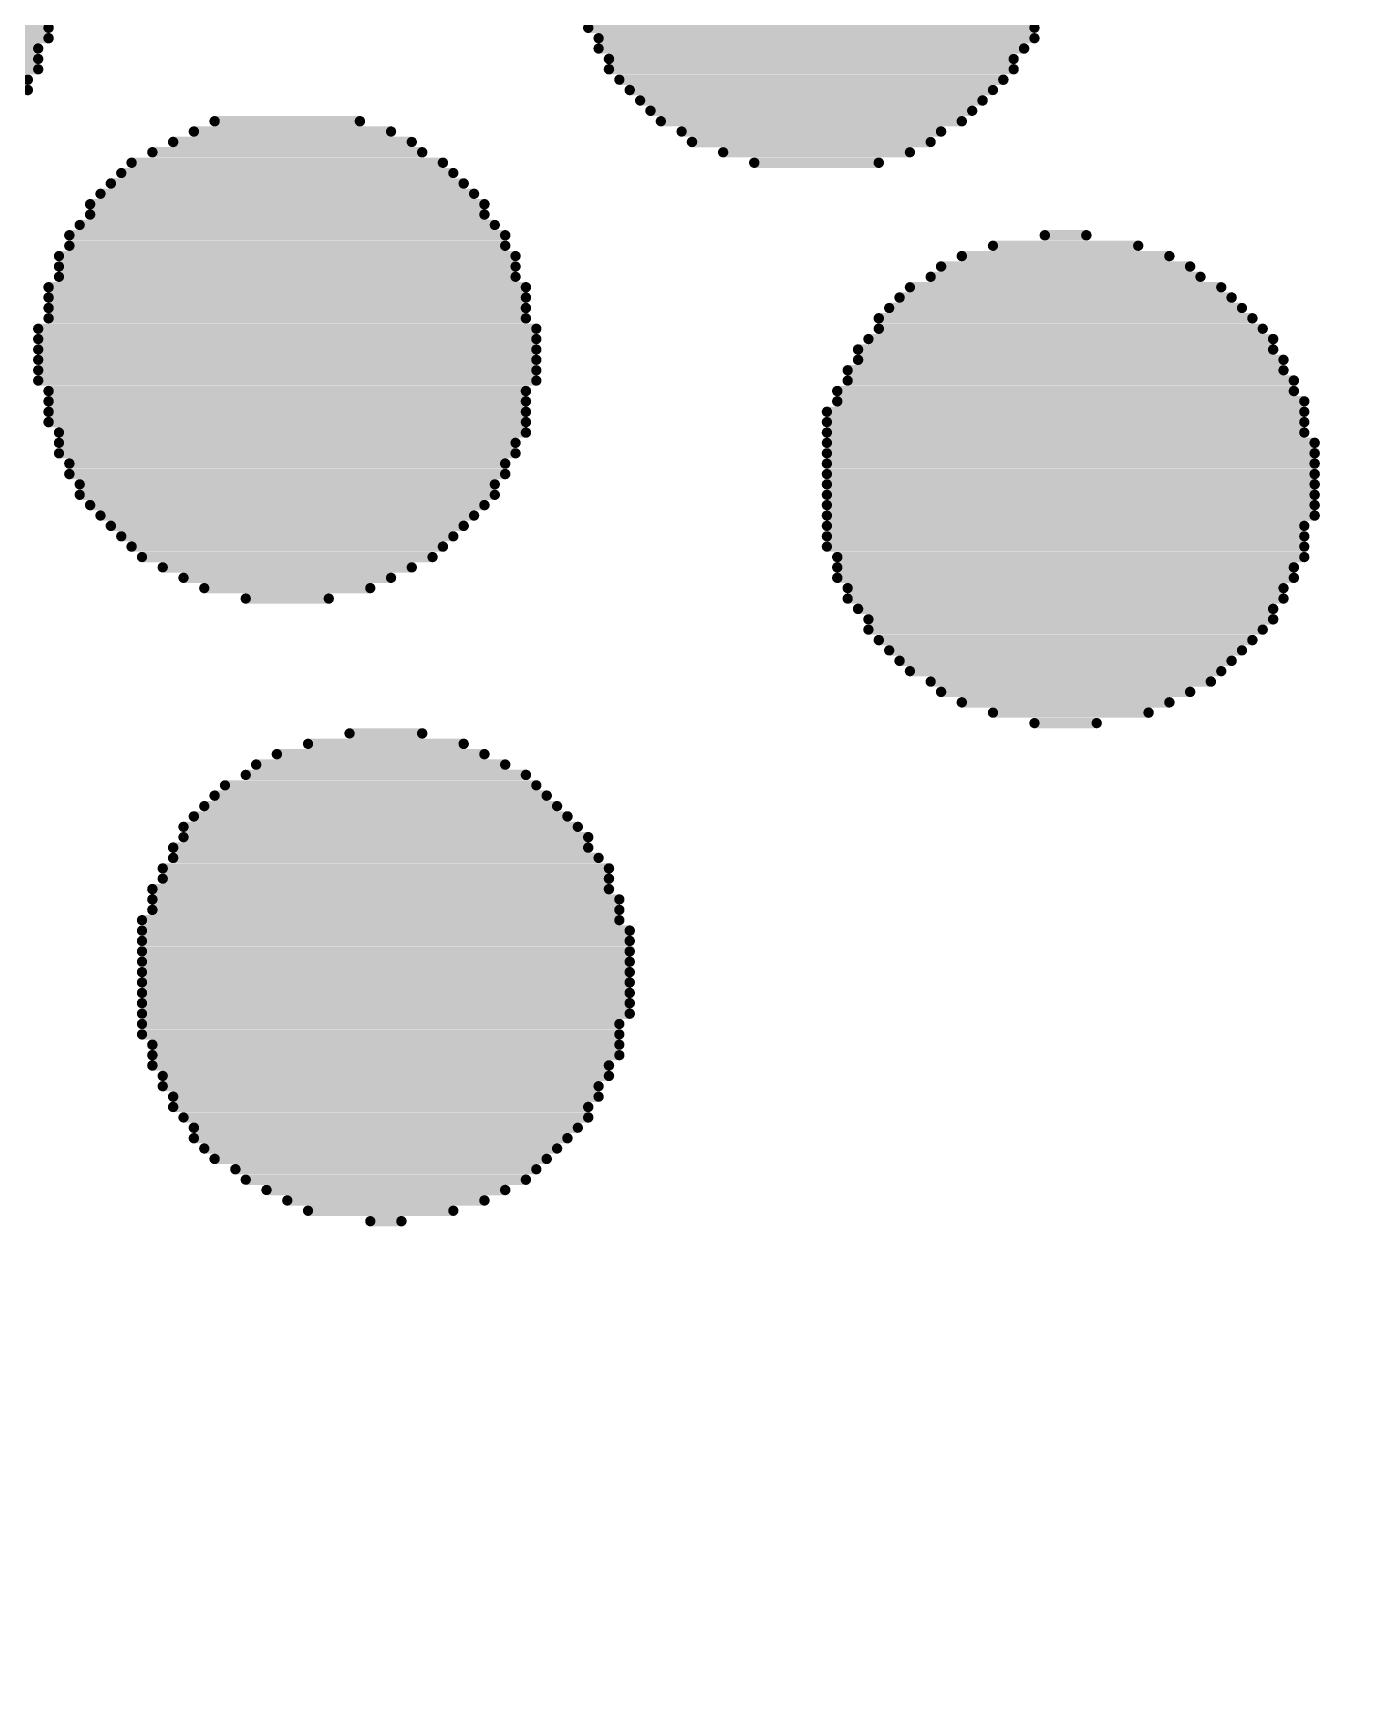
# Model space of a CAD drawing. Header units: inches. Extents: x 0 to 5455, y -5 to 5444.
# Drawn here: x 19.515 to 20.322, y 29.426 to 30.436 of the extents above; entities that cross this region are included whole.
import ezdxf

# ---------------------------------------------------------------- set-up
doc = ezdxf.new("R2010")
doc.units = ezdxf.units.IN
doc.layers.add('Bottom Overlay', color=54, linetype='Continuous')
doc.layers.add('PCBD Notes', color=76, linetype='Continuous')

# ---------------------------------------------------------------- blocks, each defined once
blk = doc.blocks.new('FIDUCIAL_IPC_7351A_31')
at = {"layer": 'PCBD Notes'}
blk.add_lwpolyline([(5, 0, 0.254, 0.254, 1), (-5, 0, 0.254, 0.254, 1)], format="xyseb", close=True, dxfattribs=at)
blk = doc.blocks.new('5394DE47_A0E8_4329_8464_7791B7C19310_33')
at = {"layer": 'Bottom Overlay'}
for points in [[(2.1605, -0.7591, 0.00635, 0.00635, 0), (2.0716, -0.7591, 0.00635, 0.00635, 0)], [(2.1224, -0.7527, 0.00635, 0.00635, 0), (2.1034, -0.7527, 0.00635, 0.00635, 0)], [(2.1732, -0.7654, 0.00635, 0.00635, 0), (2.0526, -0.7654, 0.00635, 0.00635, 0)], [(2.1986, -0.7781, 0.00635, 0.00635, 0), (2.0272, -0.7781, 0.00635, 0.00635, 0)], [(2.1859, -0.7718, 0.00635, 0.00635, 0), (2.0399, -0.7718, 0.00635, 0.00635, 0)], [(2.2177, -0.7908, 0.00635, 0.00635, 0), (2.0145, -0.7908, 0.00635, 0.00635, 0)], [(2.205, -0.7845, 0.00635, 0.00635, 0), (2.0208, -0.7845, 0.00635, 0.00635, 0)], [(2.224, -0.7972, 0.00635, 0.00635, 0), (2.0081, -0.7972, 0.00635, 0.00635, 0)], [(2.2304, -0.8099, 0.00635, 0.00635, 0), (1.9954, -0.8099, 0.00635, 0.00635, 0)], [(2.2304, -0.8035, 0.00635, 0.00635, 0), (2.0018, -0.8035, 0.00635, 0.00635, 0)], [(2.2367, -0.8162, 0.00635, 0.00635, 0), (1.9891, -0.8162, 0.00635, 0.00635, 0)], [(2.2431, -0.8289, 0.00635, 0.00635, 0), (1.9827, -0.8289, 0.00635, 0.00635, 0)], [(2.2431, -0.8226, 0.00635, 0.00635, 0), (1.9891, -0.8226, 0.00635, 0.00635, 0)], [(2.2494, -0.8416, 0.00635, 0.00635, 0), (1.9764, -0.8416, 0.00635, 0.00635, 0)], [(2.2494, -0.8353, 0.00635, 0.00635, 0), (1.9827, -0.8353, 0.00635, 0.00635, 0)], [(2.2558, -0.848, 0.00635, 0.00635, 0), (1.9764, -0.848, 0.00635, 0.00635, 0)], [(2.2558, -0.8543, 0.00635, 0.00635, 0), (1.97, -0.8543, 0.00635, 0.00635, 0)], [(2.2558, -0.8607, 0.00635, 0.00635, 0), (1.97, -0.8607, 0.00635, 0.00635, 0)], [(2.2621, -0.867, 0.00635, 0.00635, 0), (1.97, -0.867, 0.00635, 0.00635, 0)], [(2.2621, -0.8797, 0.00635, 0.00635, 0), (1.9637, -0.8797, 0.00635, 0.00635, 0)], [(2.2621, -0.8734, 0.00635, 0.00635, 0), (1.97, -0.8734, 0.00635, 0.00635, 0)], [(2.2621, -0.8861, 0.00635, 0.00635, 0), (1.9637, -0.8861, 0.00635, 0.00635, 0)], [(2.2621, -0.8924, 0.00635, 0.00635, 0), (1.9637, -0.8924, 0.00635, 0.00635, 0)], [(2.2621, -0.8988, 0.00635, 0.00635, 0), (1.9637, -0.8988, 0.00635, 0.00635, 0)], [(2.2621, -0.9051, 0.00635, 0.00635, 0), (1.9637, -0.9051, 0.00635, 0.00635, 0)], [(2.2621, -0.9115, 0.00635, 0.00635, 0), (1.9637, -0.9115, 0.00635, 0.00635, 0)], [(2.2621, -0.9178, 0.00635, 0.00635, 0), (1.9637, -0.9178, 0.00635, 0.00635, 0)], [(2.2621, -0.9242, 0.00635, 0.00635, 0), (1.9637, -0.9242, 0.00635, 0.00635, 0)], [(2.2621, -0.9305, 0.00635, 0.00635, 0), (1.9637, -0.9305, 0.00635, 0.00635, 0)], [(2.2621, -0.9369, 0.00635, 0.00635, 0), (1.97, -0.9369, 0.00635, 0.00635, 0)], [(2.2558, -0.9432, 0.00635, 0.00635, 0), (1.97, -0.9432, 0.00635, 0.00635, 0)], [(2.2558, -0.9496, 0.00635, 0.00635, 0), (1.97, -0.9496, 0.00635, 0.00635, 0)], [(2.2558, -0.9559, 0.00635, 0.00635, 0), (1.9764, -0.9559, 0.00635, 0.00635, 0)], [(2.2494, -0.9623, 0.00635, 0.00635, 0), (1.9764, -0.9623, 0.00635, 0.00635, 0)], [(2.2494, -0.9686, 0.00635, 0.00635, 0), (1.9764, -0.9686, 0.00635, 0.00635, 0)], [(2.2431, -0.975, 0.00635, 0.00635, 0), (1.9827, -0.975, 0.00635, 0.00635, 0)], [(2.2431, -0.9813, 0.00635, 0.00635, 0), (1.9891, -0.9813, 0.00635, 0.00635, 0)], [(2.2367, -0.9877, 0.00635, 0.00635, 0), (1.9891, -0.9877, 0.00635, 0.00635, 0)], [(2.2367, -0.994, 0.00635, 0.00635, 0), (1.9954, -0.994, 0.00635, 0.00635, 0)], [(2.2304, -1.0004, 0.00635, 0.00635, 0), (2.0018, -1.0004, 0.00635, 0.00635, 0)], [(2.224, -1.0067, 0.00635, 0.00635, 0), (2.0081, -1.0067, 0.00635, 0.00635, 0)], [(2.2177, -1.0131, 0.00635, 0.00635, 0), (2.0145, -1.0131, 0.00635, 0.00635, 0)], [(2.2113, -1.0194, 0.00635, 0.00635, 0), (2.0208, -1.0194, 0.00635, 0.00635, 0)], [(2.1986, -1.0258, 0.00635, 0.00635, 0), (2.0272, -1.0258, 0.00635, 0.00635, 0)], [(2.1923, -1.0321, 0.00635, 0.00635, 0), (2.0399, -1.0321, 0.00635, 0.00635, 0)], [(2.1796, -1.0385, 0.00635, 0.00635, 0), (2.0526, -1.0385, 0.00635, 0.00635, 0)], [(2.1605, -1.0448, 0.00635, 0.00635, 0), (2.0653, -1.0448, 0.00635, 0.00635, 0)], [(2.1351, -1.0512, 0.00635, 0.00635, 0), (2.0907, -1.0512, 0.00635, 0.00635, 0)], [(1.7414, -1.0639, 0.00635, 0.00635, 0), (1.6462, -1.0639, 0.00635, 0.00635, 0)], [(1.716, -1.0575, 0.00635, 0.00635, 0), (1.6779, -1.0575, 0.00635, 0.00635, 0)], [(1.7605, -1.0702, 0.00635, 0.00635, 0), (1.6335, -1.0702, 0.00635, 0.00635, 0)], [(1.7795, -1.0829, 0.00635, 0.00635, 0), (1.6081, -1.0829, 0.00635, 0.00635, 0)], [(1.7732, -1.0766, 0.00635, 0.00635, 0), (1.6208, -1.0766, 0.00635, 0.00635, 0)], [(1.7922, -1.0893, 0.00635, 0.00635, 0), (1.6017, -1.0893, 0.00635, 0.00635, 0)], [(1.8049, -1.102, 0.00635, 0.00635, 0), (1.589, -1.102, 0.00635, 0.00635, 0)], [(1.7986, -1.0956, 0.00635, 0.00635, 0), (1.5954, -1.0956, 0.00635, 0.00635, 0)], [(1.8113, -1.1083, 0.00635, 0.00635, 0), (1.5827, -1.1083, 0.00635, 0.00635, 0)], [(1.8176, -1.121, 0.00635, 0.00635, 0), (1.57, -1.121, 0.00635, 0.00635, 0)], [(1.8176, -1.1147, 0.00635, 0.00635, 0), (1.5763, -1.1147, 0.00635, 0.00635, 0)], [(1.8303, -1.1337, 0.00635, 0.00635, 0), (1.5636, -1.1337, 0.00635, 0.00635, 0)], [(1.824, -1.1274, 0.00635, 0.00635, 0), (1.57, -1.1274, 0.00635, 0.00635, 0)], [(2.1986, -1.1337, 0.00635, 0.00635, 0), (2.1478, -1.1337, 0.00635, 0.00635, 0)], [(1.8303, -1.1401, 0.00635, 0.00635, 0), (1.5636, -1.1401, 0.00635, 0.00635, 0)], [(2.224, -1.1401, 0.00635, 0.00635, 0), (2.1224, -1.1401, 0.00635, 0.00635, 0)], [(1.8367, -1.1464, 0.00635, 0.00635, 0), (1.5573, -1.1464, 0.00635, 0.00635, 0)], [(1.8367, -1.1528, 0.00635, 0.00635, 0), (1.5573, -1.1528, 0.00635, 0.00635, 0)], [(2.2494, -1.1528, 0.00635, 0.00635, 0), (2.097, -1.1528, 0.00635, 0.00635, 0)], [(2.2367, -1.1464, 0.00635, 0.00635, 0), (2.1097, -1.1464, 0.00635, 0.00635, 0)], [(1.8367, -1.1591, 0.00635, 0.00635, 0), (1.5509, -1.1591, 0.00635, 0.00635, 0)], [(2.2621, -1.1591, 0.00635, 0.00635, 0), (2.0843, -1.1591, 0.00635, 0.00635, 0)], [(1.843, -1.1655, 0.00635, 0.00635, 0), (1.5509, -1.1655, 0.00635, 0.00635, 0)], [(1.843, -1.1718, 0.00635, 0.00635, 0), (1.5509, -1.1718, 0.00635, 0.00635, 0)], [(2.2748, -1.1718, 0.00635, 0.00635, 0), (2.0716, -1.1718, 0.00635, 0.00635, 0)], [(2.2685, -1.1655, 0.00635, 0.00635, 0), (2.078, -1.1655, 0.00635, 0.00635, 0)], [(1.843, -1.1845, 0.00635, 0.00635, 0), (1.5446, -1.1845, 0.00635, 0.00635, 0)], [(1.843, -1.1782, 0.00635, 0.00635, 0), (1.5509, -1.1782, 0.00635, 0.00635, 0)], [(2.2875, -1.1845, 0.00635, 0.00635, 0), (2.0589, -1.1845, 0.00635, 0.00635, 0)], [(2.2812, -1.1782, 0.00635, 0.00635, 0), (2.0653, -1.1782, 0.00635, 0.00635, 0)], [(1.843, -1.1909, 0.00635, 0.00635, 0), (1.5446, -1.1909, 0.00635, 0.00635, 0)], [(2.2939, -1.1909, 0.00635, 0.00635, 0), (2.0526, -1.1909, 0.00635, 0.00635, 0)], [(1.843, -1.1972, 0.00635, 0.00635, 0), (1.5446, -1.1972, 0.00635, 0.00635, 0)], [(1.843, -1.2036, 0.00635, 0.00635, 0), (1.5446, -1.2036, 0.00635, 0.00635, 0)], [(2.3002, -1.1972, 0.00635, 0.00635, 0), (2.0462, -1.1972, 0.00635, 0.00635, 0)], [(2.3002, -1.2036, 0.00635, 0.00635, 0), (2.0462, -1.2036, 0.00635, 0.00635, 0)], [(1.843, -1.2099, 0.00635, 0.00635, 0), (1.5446, -1.2099, 0.00635, 0.00635, 0)], [(2.3066, -1.2099, 0.00635, 0.00635, 0), (2.0399, -1.2099, 0.00635, 0.00635, 0)], [(1.843, -1.2163, 0.00635, 0.00635, 0), (1.5446, -1.2163, 0.00635, 0.00635, 0)], [(1.843, -1.2226, 0.00635, 0.00635, 0), (1.5446, -1.2226, 0.00635, 0.00635, 0)], [(2.3129, -1.2226, 0.00635, 0.00635, 0), (2.0335, -1.2226, 0.00635, 0.00635, 0)], [(2.3066, -1.2163, 0.00635, 0.00635, 0), (2.0399, -1.2163, 0.00635, 0.00635, 0)], [(1.843, -1.229, 0.00635, 0.00635, 0), (1.5446, -1.229, 0.00635, 0.00635, 0)], [(1.843, -1.2353, 0.00635, 0.00635, 0), (1.5509, -1.2353, 0.00635, 0.00635, 0)], [(2.3129, -1.2353, 0.00635, 0.00635, 0), (2.0272, -1.2353, 0.00635, 0.00635, 0)], [(2.3129, -1.229, 0.00635, 0.00635, 0), (2.0335, -1.229, 0.00635, 0.00635, 0)], [(1.843, -1.2417, 0.00635, 0.00635, 0), (1.5509, -1.2417, 0.00635, 0.00635, 0)], [(2.3193, -1.2417, 0.00635, 0.00635, 0), (2.0272, -1.2417, 0.00635, 0.00635, 0)], [(1.843, -1.248, 0.00635, 0.00635, 0), (1.5509, -1.248, 0.00635, 0.00635, 0)], [(1.8367, -1.2544, 0.00635, 0.00635, 0), (1.5509, -1.2544, 0.00635, 0.00635, 0)], [(2.3193, -1.248, 0.00635, 0.00635, 0), (2.0272, -1.248, 0.00635, 0.00635, 0)], [(2.3193, -1.2544, 0.00635, 0.00635, 0), (2.0272, -1.2544, 0.00635, 0.00635, 0)], [(1.8367, -1.2607, 0.00635, 0.00635, 0), (1.5573, -1.2607, 0.00635, 0.00635, 0)], [(2.3193, -1.2607, 0.00635, 0.00635, 0), (2.0272, -1.2607, 0.00635, 0.00635, 0)], [(1.8303, -1.2671, 0.00635, 0.00635, 0), (1.5573, -1.2671, 0.00635, 0.00635, 0)], [(1.8303, -1.2734, 0.00635, 0.00635, 0), (1.5636, -1.2734, 0.00635, 0.00635, 0)], [(2.3256, -1.2671, 0.00635, 0.00635, 0), (2.0208, -1.2671, 0.00635, 0.00635, 0)], [(2.3256, -1.2734, 0.00635, 0.00635, 0), (2.0208, -1.2734, 0.00635, 0.00635, 0)], [(1.824, -1.2798, 0.00635, 0.00635, 0), (1.5636, -1.2798, 0.00635, 0.00635, 0)], [(1.824, -1.2861, 0.00635, 0.00635, 0), (1.57, -1.2861, 0.00635, 0.00635, 0)], [(2.3256, -1.2798, 0.00635, 0.00635, 0), (2.0208, -1.2798, 0.00635, 0.00635, 0)], [(2.3256, -1.2861, 0.00635, 0.00635, 0), (2.0208, -1.2861, 0.00635, 0.00635, 0)], [(1.8176, -1.2925, 0.00635, 0.00635, 0), (1.57, -1.2925, 0.00635, 0.00635, 0)], [(2.3256, -1.2925, 0.00635, 0.00635, 0), (2.0208, -1.2925, 0.00635, 0.00635, 0)], [(1.8113, -1.2988, 0.00635, 0.00635, 0), (1.5763, -1.2988, 0.00635, 0.00635, 0)], [(1.8113, -1.3052, 0.00635, 0.00635, 0), (1.5827, -1.3052, 0.00635, 0.00635, 0)], [(2.3256, -1.2988, 0.00635, 0.00635, 0), (2.0208, -1.2988, 0.00635, 0.00635, 0)], [(2.3193, -1.3052, 0.00635, 0.00635, 0), (2.0272, -1.3052, 0.00635, 0.00635, 0)], [(1.8049, -1.3115, 0.00635, 0.00635, 0), (1.589, -1.3115, 0.00635, 0.00635, 0)], [(2.3193, -1.3115, 0.00635, 0.00635, 0), (2.0272, -1.3115, 0.00635, 0.00635, 0)], [(1.7986, -1.3179, 0.00635, 0.00635, 0), (1.5954, -1.3179, 0.00635, 0.00635, 0)], [(1.7922, -1.3242, 0.00635, 0.00635, 0), (1.6017, -1.3242, 0.00635, 0.00635, 0)], [(2.3193, -1.3179, 0.00635, 0.00635, 0), (2.0272, -1.3179, 0.00635, 0.00635, 0)], [(2.3193, -1.3242, 0.00635, 0.00635, 0), (2.0272, -1.3242, 0.00635, 0.00635, 0)], [(1.7795, -1.3306, 0.00635, 0.00635, 0), (1.6144, -1.3306, 0.00635, 0.00635, 0)], [(2.3129, -1.3306, 0.00635, 0.00635, 0), (2.0335, -1.3306, 0.00635, 0.00635, 0)], [(1.7732, -1.3369, 0.00635, 0.00635, 0), (1.6208, -1.3369, 0.00635, 0.00635, 0)], [(1.7605, -1.3433, 0.00635, 0.00635, 0), (1.6335, -1.3433, 0.00635, 0.00635, 0)], [(2.3129, -1.3369, 0.00635, 0.00635, 0), (2.0335, -1.3369, 0.00635, 0.00635, 0)], [(2.3129, -1.3433, 0.00635, 0.00635, 0), (2.0335, -1.3433, 0.00635, 0.00635, 0)], [(1.7414, -1.3496, 0.00635, 0.00635, 0), (1.6525, -1.3496, 0.00635, 0.00635, 0)], [(1.7097, -1.356, 0.00635, 0.00635, 0), (1.6843, -1.356, 0.00635, 0.00635, 0)], [(2.3066, -1.3496, 0.00635, 0.00635, 0), (2.0399, -1.3496, 0.00635, 0.00635, 0)], [(2.3066, -1.356, 0.00635, 0.00635, 0), (2.0399, -1.356, 0.00635, 0.00635, 0)], [(2.3002, -1.3623, 0.00635, 0.00635, 0), (2.0462, -1.3623, 0.00635, 0.00635, 0)], [(2.2939, -1.3687, 0.00635, 0.00635, 0), (2.0526, -1.3687, 0.00635, 0.00635, 0)], [(2.2939, -1.375, 0.00635, 0.00635, 0), (2.0526, -1.375, 0.00635, 0.00635, 0)], [(2.2875, -1.3814, 0.00635, 0.00635, 0), (2.0589, -1.3814, 0.00635, 0.00635, 0)], [(2.2812, -1.3877, 0.00635, 0.00635, 0), (2.0653, -1.3877, 0.00635, 0.00635, 0)], [(2.2748, -1.3941, 0.00635, 0.00635, 0), (2.0716, -1.3941, 0.00635, 0.00635, 0)], [(1.9065, -1.4068, 0.00635, 0.00635, 0), (1.7922, -1.4068, 0.00635, 0.00635, 0)], [(1.8875, -1.4004, 0.00635, 0.00635, 0), (1.8113, -1.4004, 0.00635, 0.00635, 0)], [(2.2685, -1.4004, 0.00635, 0.00635, 0), (2.078, -1.4004, 0.00635, 0.00635, 0)], [(2.2558, -1.4068, 0.00635, 0.00635, 0), (2.0907, -1.4068, 0.00635, 0.00635, 0)], [(1.9256, -1.4131, 0.00635, 0.00635, 0), (1.7795, -1.4131, 0.00635, 0.00635, 0)], [(2.2431, -1.4131, 0.00635, 0.00635, 0), (2.097, -1.4131, 0.00635, 0.00635, 0)], [(1.9446, -1.4258, 0.00635, 0.00635, 0), (1.7605, -1.4258, 0.00635, 0.00635, 0)], [(1.9319, -1.4195, 0.00635, 0.00635, 0), (1.7732, -1.4195, 0.00635, 0.00635, 0)], [(2.2304, -1.4195, 0.00635, 0.00635, 0), (2.1097, -1.4195, 0.00635, 0.00635, 0)], [(2.2177, -1.4258, 0.00635, 0.00635, 0), (2.1288, -1.4258, 0.00635, 0.00635, 0)], [(1.951, -1.4322, 0.00635, 0.00635, 0), (1.7541, -1.4322, 0.00635, 0.00635, 0)], [(1.9637, -1.4449, 0.00635, 0.00635, 0), (1.7414, -1.4449, 0.00635, 0.00635, 0)], [(1.9573, -1.4385, 0.00635, 0.00635, 0), (1.7478, -1.4385, 0.00635, 0.00635, 0)], [(2.5987, -1.4449, 0.00635, 0.00635, 0), (2.332, -1.4449, 0.00635, 0.00635, 0)], [(1.9764, -1.4576, 0.00635, 0.00635, 0), (1.7287, -1.4576, 0.00635, 0.00635, 0)], [(1.97, -1.4512, 0.00635, 0.00635, 0), (1.7351, -1.4512, 0.00635, 0.00635, 0)], [(2.605, -1.4576, 0.00635, 0.00635, 0), (2.3256, -1.4576, 0.00635, 0.00635, 0)], [(2.605, -1.4512, 0.00635, 0.00635, 0), (2.332, -1.4512, 0.00635, 0.00635, 0)], [(1.9764, -1.4639, 0.00635, 0.00635, 0), (1.7287, -1.4639, 0.00635, 0.00635, 0)], [(2.6114, -1.4639, 0.00635, 0.00635, 0), (2.3256, -1.4639, 0.00635, 0.00635, 0)], [(1.9827, -1.4766, 0.00635, 0.00635, 0), (1.716, -1.4766, 0.00635, 0.00635, 0)], [(1.9827, -1.4703, 0.00635, 0.00635, 0), (1.7224, -1.4703, 0.00635, 0.00635, 0)], [(2.6114, -1.4766, 0.00635, 0.00635, 0), (2.3193, -1.4766, 0.00635, 0.00635, 0)], [(2.6114, -1.4703, 0.00635, 0.00635, 0), (2.3256, -1.4703, 0.00635, 0.00635, 0)], [(1.9891, -1.483, 0.00635, 0.00635, 0), (1.716, -1.483, 0.00635, 0.00635, 0)], [(2.6177, -1.483, 0.00635, 0.00635, 0), (2.3193, -1.483, 0.00635, 0.00635, 0)]]:
    blk.add_lwpolyline(points, format="xyseb", dxfattribs=at)
for points in [[(2.0701, -0.7591, 0.00317, 0.00317, 1), (2.0732, -0.7591, 0.00317, 0.00317, 1)], [(2.1018, -0.7527, 0.00317, 0.00317, 1), (2.105, -0.7527, 0.00317, 0.00317, 1)], [(2.1209, -0.7527, 0.00317, 0.00317, 1), (2.124, -0.7527, 0.00317, 0.00317, 1)], [(2.159, -0.7591, 0.00317, 0.00317, 1), (2.1621, -0.7591, 0.00317, 0.00317, 1)], [(2.051, -0.7654, 0.00317, 0.00317, 1), (2.0542, -0.7654, 0.00317, 0.00317, 1)], [(2.1717, -0.7654, 0.00317, 0.00317, 1), (2.1748, -0.7654, 0.00317, 0.00317, 1)], [(2.0256, -0.7781, 0.00317, 0.00317, 1), (2.0288, -0.7781, 0.00317, 0.00317, 1)], [(2.0383, -0.7718, 0.00317, 0.00317, 1), (2.0415, -0.7718, 0.00317, 0.00317, 1)], [(2.1844, -0.7718, 0.00317, 0.00317, 1), (2.1875, -0.7718, 0.00317, 0.00317, 1)], [(2.1971, -0.7781, 0.00317, 0.00317, 1), (2.2002, -0.7781, 0.00317, 0.00317, 1)], [(2.0129, -0.7908, 0.00317, 0.00317, 1), (2.0161, -0.7908, 0.00317, 0.00317, 1)], [(2.0193, -0.7845, 0.00317, 0.00317, 1), (2.0224, -0.7845, 0.00317, 0.00317, 1)], [(2.2034, -0.7845, 0.00317, 0.00317, 1), (2.2066, -0.7845, 0.00317, 0.00317, 1)], [(2.2161, -0.7908, 0.00317, 0.00317, 1), (2.2193, -0.7908, 0.00317, 0.00317, 1)], [(2.0066, -0.7972, 0.00317, 0.00317, 1), (2.0097, -0.7972, 0.00317, 0.00317, 1)], [(2.2225, -0.7972, 0.00317, 0.00317, 1), (2.2256, -0.7972, 0.00317, 0.00317, 1)], [(1.9939, -0.8099, 0.00317, 0.00317, 1), (1.997, -0.8099, 0.00317, 0.00317, 1)], [(2.0002, -0.8035, 0.00317, 0.00317, 1), (2.0034, -0.8035, 0.00317, 0.00317, 1)], [(2.2288, -0.8035, 0.00317, 0.00317, 1), (2.232, -0.8035, 0.00317, 0.00317, 1)], [(2.2288, -0.8099, 0.00317, 0.00317, 1), (2.232, -0.8099, 0.00317, 0.00317, 1)], [(1.9875, -0.8162, 0.00317, 0.00317, 1), (1.9907, -0.8162, 0.00317, 0.00317, 1)], [(2.2352, -0.8162, 0.00317, 0.00317, 1), (2.2383, -0.8162, 0.00317, 0.00317, 1)], [(1.9812, -0.8289, 0.00317, 0.00317, 1), (1.9843, -0.8289, 0.00317, 0.00317, 1)], [(1.9875, -0.8226, 0.00317, 0.00317, 1), (1.9907, -0.8226, 0.00317, 0.00317, 1)], [(2.2415, -0.8226, 0.00317, 0.00317, 1), (2.2447, -0.8226, 0.00317, 0.00317, 1)], [(2.2415, -0.8289, 0.00317, 0.00317, 1), (2.2447, -0.8289, 0.00317, 0.00317, 1)], [(1.9748, -0.8416, 0.00317, 0.00317, 1), (1.978, -0.8416, 0.00317, 0.00317, 1)], [(1.9812, -0.8353, 0.00317, 0.00317, 1), (1.9843, -0.8353, 0.00317, 0.00317, 1)], [(2.2479, -0.8353, 0.00317, 0.00317, 1), (2.251, -0.8353, 0.00317, 0.00317, 1)], [(2.2479, -0.8416, 0.00317, 0.00317, 1), (2.251, -0.8416, 0.00317, 0.00317, 1)], [(1.9748, -0.848, 0.00317, 0.00317, 1), (1.978, -0.848, 0.00317, 0.00317, 1)], [(2.2542, -0.848, 0.00317, 0.00317, 1), (2.2574, -0.848, 0.00317, 0.00317, 1)], [(1.9685, -0.8543, 0.00317, 0.00317, 1), (1.9716, -0.8543, 0.00317, 0.00317, 1)], [(1.9685, -0.8607, 0.00317, 0.00317, 1), (1.9716, -0.8607, 0.00317, 0.00317, 1)], [(2.2542, -0.8543, 0.00317, 0.00317, 1), (2.2574, -0.8543, 0.00317, 0.00317, 1)], [(2.2542, -0.8607, 0.00317, 0.00317, 1), (2.2574, -0.8607, 0.00317, 0.00317, 1)], [(1.9685, -0.867, 0.00317, 0.00317, 1), (1.9716, -0.867, 0.00317, 0.00317, 1)], [(2.2606, -0.867, 0.00317, 0.00317, 1), (2.2637, -0.867, 0.00317, 0.00317, 1)], [(1.9621, -0.8797, 0.00317, 0.00317, 1), (1.9653, -0.8797, 0.00317, 0.00317, 1)], [(1.9685, -0.8734, 0.00317, 0.00317, 1), (1.9716, -0.8734, 0.00317, 0.00317, 1)], [(2.2606, -0.8734, 0.00317, 0.00317, 1), (2.2637, -0.8734, 0.00317, 0.00317, 1)], [(2.2606, -0.8797, 0.00317, 0.00317, 1), (2.2637, -0.8797, 0.00317, 0.00317, 1)], [(1.9621, -0.8861, 0.00317, 0.00317, 1), (1.9653, -0.8861, 0.00317, 0.00317, 1)], [(2.2606, -0.8861, 0.00317, 0.00317, 1), (2.2637, -0.8861, 0.00317, 0.00317, 1)], [(1.9621, -0.8924, 0.00317, 0.00317, 1), (1.9653, -0.8924, 0.00317, 0.00317, 1)], [(1.9621, -0.8988, 0.00317, 0.00317, 1), (1.9653, -0.8988, 0.00317, 0.00317, 1)], [(2.2606, -0.8924, 0.00317, 0.00317, 1), (2.2637, -0.8924, 0.00317, 0.00317, 1)], [(2.2606, -0.8988, 0.00317, 0.00317, 1), (2.2637, -0.8988, 0.00317, 0.00317, 1)], [(1.9621, -0.9051, 0.00317, 0.00317, 1), (1.9653, -0.9051, 0.00317, 0.00317, 1)], [(1.9621, -0.9115, 0.00317, 0.00317, 1), (1.9653, -0.9115, 0.00317, 0.00317, 1)], [(2.2606, -0.9051, 0.00317, 0.00317, 1), (2.2637, -0.9051, 0.00317, 0.00317, 1)], [(2.2606, -0.9115, 0.00317, 0.00317, 1), (2.2637, -0.9115, 0.00317, 0.00317, 1)], [(1.9621, -0.9178, 0.00317, 0.00317, 1), (1.9653, -0.9178, 0.00317, 0.00317, 1)], [(2.2606, -0.9178, 0.00317, 0.00317, 1), (2.2637, -0.9178, 0.00317, 0.00317, 1)], [(1.9621, -0.9242, 0.00317, 0.00317, 1), (1.9653, -0.9242, 0.00317, 0.00317, 1)], [(1.9621, -0.9305, 0.00317, 0.00317, 1), (1.9653, -0.9305, 0.00317, 0.00317, 1)], [(2.2606, -0.9242, 0.00317, 0.00317, 1), (2.2637, -0.9242, 0.00317, 0.00317, 1)], [(2.2606, -0.9305, 0.00317, 0.00317, 1), (2.2637, -0.9305, 0.00317, 0.00317, 1)], [(1.9685, -0.9369, 0.00317, 0.00317, 1), (1.9716, -0.9369, 0.00317, 0.00317, 1)], [(2.2606, -0.9369, 0.00317, 0.00317, 1), (2.2637, -0.9369, 0.00317, 0.00317, 1)], [(1.9685, -0.9432, 0.00317, 0.00317, 1), (1.9716, -0.9432, 0.00317, 0.00317, 1)], [(1.9685, -0.9496, 0.00317, 0.00317, 1), (1.9716, -0.9496, 0.00317, 0.00317, 1)], [(2.2542, -0.9432, 0.00317, 0.00317, 1), (2.2574, -0.9432, 0.00317, 0.00317, 1)], [(2.2542, -0.9496, 0.00317, 0.00317, 1), (2.2574, -0.9496, 0.00317, 0.00317, 1)], [(1.9748, -0.9559, 0.00317, 0.00317, 1), (1.978, -0.9559, 0.00317, 0.00317, 1)], [(1.9748, -0.9623, 0.00317, 0.00317, 1), (1.978, -0.9623, 0.00317, 0.00317, 1)], [(2.2479, -0.9623, 0.00317, 0.00317, 1), (2.251, -0.9623, 0.00317, 0.00317, 1)], [(2.2542, -0.9559, 0.00317, 0.00317, 1), (2.2574, -0.9559, 0.00317, 0.00317, 1)], [(1.9748, -0.9686, 0.00317, 0.00317, 1), (1.978, -0.9686, 0.00317, 0.00317, 1)], [(2.2479, -0.9686, 0.00317, 0.00317, 1), (2.251, -0.9686, 0.00317, 0.00317, 1)], [(1.9812, -0.975, 0.00317, 0.00317, 1), (1.9843, -0.975, 0.00317, 0.00317, 1)], [(1.9875, -0.9813, 0.00317, 0.00317, 1), (1.9907, -0.9813, 0.00317, 0.00317, 1)], [(2.2415, -0.975, 0.00317, 0.00317, 1), (2.2447, -0.975, 0.00317, 0.00317, 1)], [(2.2415, -0.9813, 0.00317, 0.00317, 1), (2.2447, -0.9813, 0.00317, 0.00317, 1)], [(1.9875, -0.9877, 0.00317, 0.00317, 1), (1.9907, -0.9877, 0.00317, 0.00317, 1)], [(2.2352, -0.9877, 0.00317, 0.00317, 1), (2.2383, -0.9877, 0.00317, 0.00317, 1)], [(1.9939, -0.994, 0.00317, 0.00317, 1), (1.997, -0.994, 0.00317, 0.00317, 1)], [(2.0002, -1.0004, 0.00317, 0.00317, 1), (2.0034, -1.0004, 0.00317, 0.00317, 1)], [(2.2288, -1.0004, 0.00317, 0.00317, 1), (2.232, -1.0004, 0.00317, 0.00317, 1)], [(2.2352, -0.994, 0.00317, 0.00317, 1), (2.2383, -0.994, 0.00317, 0.00317, 1)], [(2.0066, -1.0067, 0.00317, 0.00317, 1), (2.0097, -1.0067, 0.00317, 0.00317, 1)], [(2.0129, -1.0131, 0.00317, 0.00317, 1), (2.0161, -1.0131, 0.00317, 0.00317, 1)], [(2.2161, -1.0131, 0.00317, 0.00317, 1), (2.2193, -1.0131, 0.00317, 0.00317, 1)], [(2.2225, -1.0067, 0.00317, 0.00317, 1), (2.2256, -1.0067, 0.00317, 0.00317, 1)], [(2.0193, -1.0194, 0.00317, 0.00317, 1), (2.0224, -1.0194, 0.00317, 0.00317, 1)], [(2.2098, -1.0194, 0.00317, 0.00317, 1), (2.2129, -1.0194, 0.00317, 0.00317, 1)], [(2.0256, -1.0258, 0.00317, 0.00317, 1), (2.0288, -1.0258, 0.00317, 0.00317, 1)], [(2.0383, -1.0321, 0.00317, 0.00317, 1), (2.0415, -1.0321, 0.00317, 0.00317, 1)], [(2.1907, -1.0321, 0.00317, 0.00317, 1), (2.1939, -1.0321, 0.00317, 0.00317, 1)], [(2.1971, -1.0258, 0.00317, 0.00317, 1), (2.2002, -1.0258, 0.00317, 0.00317, 1)], [(2.051, -1.0385, 0.00317, 0.00317, 1), (2.0542, -1.0385, 0.00317, 0.00317, 1)], [(2.178, -1.0385, 0.00317, 0.00317, 1), (2.1812, -1.0385, 0.00317, 0.00317, 1)], [(2.0637, -1.0448, 0.00317, 0.00317, 1), (2.0669, -1.0448, 0.00317, 0.00317, 1)], [(2.0891, -1.0512, 0.00317, 0.00317, 1), (2.0923, -1.0512, 0.00317, 0.00317, 1)], [(2.1336, -1.0512, 0.00317, 0.00317, 1), (2.1367, -1.0512, 0.00317, 0.00317, 1)], [(2.159, -1.0448, 0.00317, 0.00317, 1), (2.1621, -1.0448, 0.00317, 0.00317, 1)], [(1.6446, -1.0639, 0.00317, 0.00317, 1), (1.6478, -1.0639, 0.00317, 0.00317, 1)], [(1.6764, -1.0575, 0.00317, 0.00317, 1), (1.6795, -1.0575, 0.00317, 0.00317, 1)], [(1.7145, -1.0575, 0.00317, 0.00317, 1), (1.7176, -1.0575, 0.00317, 0.00317, 1)], [(1.7399, -1.0639, 0.00317, 0.00317, 1), (1.743, -1.0639, 0.00317, 0.00317, 1)], [(1.6319, -1.0702, 0.00317, 0.00317, 1), (1.6351, -1.0702, 0.00317, 0.00317, 1)], [(1.7589, -1.0702, 0.00317, 0.00317, 1), (1.7621, -1.0702, 0.00317, 0.00317, 1)], [(1.6065, -1.0829, 0.00317, 0.00317, 1), (1.6097, -1.0829, 0.00317, 0.00317, 1)], [(1.6192, -1.0766, 0.00317, 0.00317, 1), (1.6224, -1.0766, 0.00317, 0.00317, 1)], [(1.7716, -1.0766, 0.00317, 0.00317, 1), (1.7748, -1.0766, 0.00317, 0.00317, 1)], [(1.778, -1.0829, 0.00317, 0.00317, 1), (1.7811, -1.0829, 0.00317, 0.00317, 1)], [(1.6002, -1.0893, 0.00317, 0.00317, 1), (1.6033, -1.0893, 0.00317, 0.00317, 1)], [(1.7907, -1.0893, 0.00317, 0.00317, 1), (1.7938, -1.0893, 0.00317, 0.00317, 1)], [(1.5875, -1.102, 0.00317, 0.00317, 1), (1.5906, -1.102, 0.00317, 0.00317, 1)], [(1.5938, -1.0956, 0.00317, 0.00317, 1), (1.597, -1.0956, 0.00317, 0.00317, 1)], [(1.797, -1.0956, 0.00317, 0.00317, 1), (1.8002, -1.0956, 0.00317, 0.00317, 1)], [(1.8034, -1.102, 0.00317, 0.00317, 1), (1.8065, -1.102, 0.00317, 0.00317, 1)], [(1.5811, -1.1083, 0.00317, 0.00317, 1), (1.5843, -1.1083, 0.00317, 0.00317, 1)], [(1.8097, -1.1083, 0.00317, 0.00317, 1), (1.8129, -1.1083, 0.00317, 0.00317, 1)], [(1.5684, -1.121, 0.00317, 0.00317, 1), (1.5716, -1.121, 0.00317, 0.00317, 1)], [(1.5748, -1.1147, 0.00317, 0.00317, 1), (1.5779, -1.1147, 0.00317, 0.00317, 1)], [(1.8161, -1.1147, 0.00317, 0.00317, 1), (1.8192, -1.1147, 0.00317, 0.00317, 1)], [(1.8161, -1.121, 0.00317, 0.00317, 1), (1.8192, -1.121, 0.00317, 0.00317, 1)], [(1.5621, -1.1337, 0.00317, 0.00317, 1), (1.5652, -1.1337, 0.00317, 0.00317, 1)], [(1.5684, -1.1274, 0.00317, 0.00317, 1), (1.5716, -1.1274, 0.00317, 0.00317, 1)], [(1.8224, -1.1274, 0.00317, 0.00317, 1), (1.8256, -1.1274, 0.00317, 0.00317, 1)], [(1.8288, -1.1337, 0.00317, 0.00317, 1), (1.8319, -1.1337, 0.00317, 0.00317, 1)], [(2.1463, -1.1337, 0.00317, 0.00317, 1), (2.1494, -1.1337, 0.00317, 0.00317, 1)], [(2.1971, -1.1337, 0.00317, 0.00317, 1), (2.2002, -1.1337, 0.00317, 0.00317, 1)], [(1.5621, -1.1401, 0.00317, 0.00317, 1), (1.5652, -1.1401, 0.00317, 0.00317, 1)], [(1.8288, -1.1401, 0.00317, 0.00317, 1), (1.8319, -1.1401, 0.00317, 0.00317, 1)], [(2.1209, -1.1401, 0.00317, 0.00317, 1), (2.124, -1.1401, 0.00317, 0.00317, 1)], [(2.2225, -1.1401, 0.00317, 0.00317, 1), (2.2256, -1.1401, 0.00317, 0.00317, 1)], [(1.5557, -1.1464, 0.00317, 0.00317, 1), (1.5589, -1.1464, 0.00317, 0.00317, 1)], [(1.5557, -1.1528, 0.00317, 0.00317, 1), (1.5589, -1.1528, 0.00317, 0.00317, 1)], [(1.8351, -1.1464, 0.00317, 0.00317, 1), (1.8383, -1.1464, 0.00317, 0.00317, 1)], [(1.8351, -1.1528, 0.00317, 0.00317, 1), (1.8383, -1.1528, 0.00317, 0.00317, 1)], [(2.0955, -1.1528, 0.00317, 0.00317, 1), (2.0986, -1.1528, 0.00317, 0.00317, 1)], [(2.1082, -1.1464, 0.00317, 0.00317, 1), (2.1113, -1.1464, 0.00317, 0.00317, 1)], [(2.2352, -1.1464, 0.00317, 0.00317, 1), (2.2383, -1.1464, 0.00317, 0.00317, 1)], [(2.2479, -1.1528, 0.00317, 0.00317, 1), (2.251, -1.1528, 0.00317, 0.00317, 1)], [(1.5494, -1.1591, 0.00317, 0.00317, 1), (1.5525, -1.1591, 0.00317, 0.00317, 1)], [(1.8351, -1.1591, 0.00317, 0.00317, 1), (1.8383, -1.1591, 0.00317, 0.00317, 1)], [(2.0828, -1.1591, 0.00317, 0.00317, 1), (2.0859, -1.1591, 0.00317, 0.00317, 1)], [(2.2606, -1.1591, 0.00317, 0.00317, 1), (2.2637, -1.1591, 0.00317, 0.00317, 1)], [(1.5494, -1.1655, 0.00317, 0.00317, 1), (1.5525, -1.1655, 0.00317, 0.00317, 1)], [(1.5494, -1.1718, 0.00317, 0.00317, 1), (1.5525, -1.1718, 0.00317, 0.00317, 1)], [(1.8415, -1.1655, 0.00317, 0.00317, 1), (1.8446, -1.1655, 0.00317, 0.00317, 1)], [(1.8415, -1.1718, 0.00317, 0.00317, 1), (1.8446, -1.1718, 0.00317, 0.00317, 1)], [(2.0701, -1.1718, 0.00317, 0.00317, 1), (2.0732, -1.1718, 0.00317, 0.00317, 1)], [(2.0764, -1.1655, 0.00317, 0.00317, 1), (2.0796, -1.1655, 0.00317, 0.00317, 1)], [(2.2669, -1.1655, 0.00317, 0.00317, 1), (2.2701, -1.1655, 0.00317, 0.00317, 1)], [(2.2733, -1.1718, 0.00317, 0.00317, 1), (2.2764, -1.1718, 0.00317, 0.00317, 1)], [(1.543, -1.1845, 0.00317, 0.00317, 1), (1.5462, -1.1845, 0.00317, 0.00317, 1)], [(1.5494, -1.1782, 0.00317, 0.00317, 1), (1.5525, -1.1782, 0.00317, 0.00317, 1)], [(1.8415, -1.1782, 0.00317, 0.00317, 1), (1.8446, -1.1782, 0.00317, 0.00317, 1)], [(1.8415, -1.1845, 0.00317, 0.00317, 1), (1.8446, -1.1845, 0.00317, 0.00317, 1)], [(2.0574, -1.1845, 0.00317, 0.00317, 1), (2.0605, -1.1845, 0.00317, 0.00317, 1)], [(2.0637, -1.1782, 0.00317, 0.00317, 1), (2.0669, -1.1782, 0.00317, 0.00317, 1)], [(2.2796, -1.1782, 0.00317, 0.00317, 1), (2.2828, -1.1782, 0.00317, 0.00317, 1)], [(2.286, -1.1845, 0.00317, 0.00317, 1), (2.2891, -1.1845, 0.00317, 0.00317, 1)], [(1.543, -1.1909, 0.00317, 0.00317, 1), (1.5462, -1.1909, 0.00317, 0.00317, 1)], [(1.8415, -1.1909, 0.00317, 0.00317, 1), (1.8446, -1.1909, 0.00317, 0.00317, 1)], [(2.051, -1.1909, 0.00317, 0.00317, 1), (2.0542, -1.1909, 0.00317, 0.00317, 1)], [(2.2923, -1.1909, 0.00317, 0.00317, 1), (2.2955, -1.1909, 0.00317, 0.00317, 1)], [(1.543, -1.1972, 0.00317, 0.00317, 1), (1.5462, -1.1972, 0.00317, 0.00317, 1)], [(1.543, -1.2036, 0.00317, 0.00317, 1), (1.5462, -1.2036, 0.00317, 0.00317, 1)], [(1.8415, -1.1972, 0.00317, 0.00317, 1), (1.8446, -1.1972, 0.00317, 0.00317, 1)], [(1.8415, -1.2036, 0.00317, 0.00317, 1), (1.8446, -1.2036, 0.00317, 0.00317, 1)], [(2.0447, -1.1972, 0.00317, 0.00317, 1), (2.0478, -1.1972, 0.00317, 0.00317, 1)], [(2.0447, -1.2036, 0.00317, 0.00317, 1), (2.0478, -1.2036, 0.00317, 0.00317, 1)], [(2.2987, -1.1972, 0.00317, 0.00317, 1), (2.3018, -1.1972, 0.00317, 0.00317, 1)], [(2.2987, -1.2036, 0.00317, 0.00317, 1), (2.3018, -1.2036, 0.00317, 0.00317, 1)], [(1.543, -1.2099, 0.00317, 0.00317, 1), (1.5462, -1.2099, 0.00317, 0.00317, 1)], [(1.8415, -1.2099, 0.00317, 0.00317, 1), (1.8446, -1.2099, 0.00317, 0.00317, 1)], [(2.0383, -1.2099, 0.00317, 0.00317, 1), (2.0415, -1.2099, 0.00317, 0.00317, 1)], [(2.305, -1.2099, 0.00317, 0.00317, 1), (2.3082, -1.2099, 0.00317, 0.00317, 1)], [(1.543, -1.2163, 0.00317, 0.00317, 1), (1.5462, -1.2163, 0.00317, 0.00317, 1)], [(1.543, -1.2226, 0.00317, 0.00317, 1), (1.5462, -1.2226, 0.00317, 0.00317, 1)], [(1.8415, -1.2163, 0.00317, 0.00317, 1), (1.8446, -1.2163, 0.00317, 0.00317, 1)], [(1.8415, -1.2226, 0.00317, 0.00317, 1), (1.8446, -1.2226, 0.00317, 0.00317, 1)], [(2.032, -1.2226, 0.00317, 0.00317, 1), (2.0351, -1.2226, 0.00317, 0.00317, 1)], [(2.0383, -1.2163, 0.00317, 0.00317, 1), (2.0415, -1.2163, 0.00317, 0.00317, 1)], [(2.305, -1.2163, 0.00317, 0.00317, 1), (2.3082, -1.2163, 0.00317, 0.00317, 1)], [(2.3114, -1.2226, 0.00317, 0.00317, 1), (2.3145, -1.2226, 0.00317, 0.00317, 1)], [(1.543, -1.229, 0.00317, 0.00317, 1), (1.5462, -1.229, 0.00317, 0.00317, 1)], [(1.5494, -1.2353, 0.00317, 0.00317, 1), (1.5525, -1.2353, 0.00317, 0.00317, 1)], [(1.8415, -1.229, 0.00317, 0.00317, 1), (1.8446, -1.229, 0.00317, 0.00317, 1)], [(1.8415, -1.2353, 0.00317, 0.00317, 1), (1.8446, -1.2353, 0.00317, 0.00317, 1)], [(2.0256, -1.2353, 0.00317, 0.00317, 1), (2.0288, -1.2353, 0.00317, 0.00317, 1)], [(2.032, -1.229, 0.00317, 0.00317, 1), (2.0351, -1.229, 0.00317, 0.00317, 1)], [(2.3114, -1.229, 0.00317, 0.00317, 1), (2.3145, -1.229, 0.00317, 0.00317, 1)], [(2.3114, -1.2353, 0.00317, 0.00317, 1), (2.3145, -1.2353, 0.00317, 0.00317, 1)], [(1.5494, -1.2417, 0.00317, 0.00317, 1), (1.5525, -1.2417, 0.00317, 0.00317, 1)], [(1.8415, -1.2417, 0.00317, 0.00317, 1), (1.8446, -1.2417, 0.00317, 0.00317, 1)], [(2.0256, -1.2417, 0.00317, 0.00317, 1), (2.0288, -1.2417, 0.00317, 0.00317, 1)], [(2.3177, -1.2417, 0.00317, 0.00317, 1), (2.3209, -1.2417, 0.00317, 0.00317, 1)], [(1.5494, -1.248, 0.00317, 0.00317, 1), (1.5525, -1.248, 0.00317, 0.00317, 1)], [(1.5494, -1.2544, 0.00317, 0.00317, 1), (1.5525, -1.2544, 0.00317, 0.00317, 1)], [(1.8351, -1.2544, 0.00317, 0.00317, 1), (1.8383, -1.2544, 0.00317, 0.00317, 1)], [(1.8415, -1.248, 0.00317, 0.00317, 1), (1.8446, -1.248, 0.00317, 0.00317, 1)], [(2.0256, -1.248, 0.00317, 0.00317, 1), (2.0288, -1.248, 0.00317, 0.00317, 1)], [(2.0256, -1.2544, 0.00317, 0.00317, 1), (2.0288, -1.2544, 0.00317, 0.00317, 1)], [(2.3177, -1.248, 0.00317, 0.00317, 1), (2.3209, -1.248, 0.00317, 0.00317, 1)], [(2.3177, -1.2544, 0.00317, 0.00317, 1), (2.3209, -1.2544, 0.00317, 0.00317, 1)], [(1.5557, -1.2607, 0.00317, 0.00317, 1), (1.5589, -1.2607, 0.00317, 0.00317, 1)], [(1.8351, -1.2607, 0.00317, 0.00317, 1), (1.8383, -1.2607, 0.00317, 0.00317, 1)], [(2.0256, -1.2607, 0.00317, 0.00317, 1), (2.0288, -1.2607, 0.00317, 0.00317, 1)], [(2.3177, -1.2607, 0.00317, 0.00317, 1), (2.3209, -1.2607, 0.00317, 0.00317, 1)], [(1.5557, -1.2671, 0.00317, 0.00317, 1), (1.5589, -1.2671, 0.00317, 0.00317, 1)], [(1.5621, -1.2734, 0.00317, 0.00317, 1), (1.5652, -1.2734, 0.00317, 0.00317, 1)], [(1.8288, -1.2671, 0.00317, 0.00317, 1), (1.8319, -1.2671, 0.00317, 0.00317, 1)], [(1.8288, -1.2734, 0.00317, 0.00317, 1), (1.8319, -1.2734, 0.00317, 0.00317, 1)], [(2.0193, -1.2671, 0.00317, 0.00317, 1), (2.0224, -1.2671, 0.00317, 0.00317, 1)], [(2.0193, -1.2734, 0.00317, 0.00317, 1), (2.0224, -1.2734, 0.00317, 0.00317, 1)], [(2.3241, -1.2671, 0.00317, 0.00317, 1), (2.3272, -1.2671, 0.00317, 0.00317, 1)], [(2.3241, -1.2734, 0.00317, 0.00317, 1), (2.3272, -1.2734, 0.00317, 0.00317, 1)], [(1.5621, -1.2798, 0.00317, 0.00317, 1), (1.5652, -1.2798, 0.00317, 0.00317, 1)], [(1.5684, -1.2861, 0.00317, 0.00317, 1), (1.5716, -1.2861, 0.00317, 0.00317, 1)], [(1.8224, -1.2798, 0.00317, 0.00317, 1), (1.8256, -1.2798, 0.00317, 0.00317, 1)], [(1.8224, -1.2861, 0.00317, 0.00317, 1), (1.8256, -1.2861, 0.00317, 0.00317, 1)], [(2.0193, -1.2798, 0.00317, 0.00317, 1), (2.0224, -1.2798, 0.00317, 0.00317, 1)], [(2.0193, -1.2861, 0.00317, 0.00317, 1), (2.0224, -1.2861, 0.00317, 0.00317, 1)], [(2.3241, -1.2798, 0.00317, 0.00317, 1), (2.3272, -1.2798, 0.00317, 0.00317, 1)], [(2.3241, -1.2861, 0.00317, 0.00317, 1), (2.3272, -1.2861, 0.00317, 0.00317, 1)], [(1.5684, -1.2925, 0.00317, 0.00317, 1), (1.5716, -1.2925, 0.00317, 0.00317, 1)], [(1.8161, -1.2925, 0.00317, 0.00317, 1), (1.8192, -1.2925, 0.00317, 0.00317, 1)], [(2.0193, -1.2925, 0.00317, 0.00317, 1), (2.0224, -1.2925, 0.00317, 0.00317, 1)], [(2.3241, -1.2925, 0.00317, 0.00317, 1), (2.3272, -1.2925, 0.00317, 0.00317, 1)], [(1.5748, -1.2988, 0.00317, 0.00317, 1), (1.5779, -1.2988, 0.00317, 0.00317, 1)], [(1.5811, -1.3052, 0.00317, 0.00317, 1), (1.5843, -1.3052, 0.00317, 0.00317, 1)], [(1.8097, -1.2988, 0.00317, 0.00317, 1), (1.8129, -1.2988, 0.00317, 0.00317, 1)], [(1.8097, -1.3052, 0.00317, 0.00317, 1), (1.8129, -1.3052, 0.00317, 0.00317, 1)], [(2.0193, -1.2988, 0.00317, 0.00317, 1), (2.0224, -1.2988, 0.00317, 0.00317, 1)], [(2.0256, -1.3052, 0.00317, 0.00317, 1), (2.0288, -1.3052, 0.00317, 0.00317, 1)], [(2.3177, -1.3052, 0.00317, 0.00317, 1), (2.3209, -1.3052, 0.00317, 0.00317, 1)], [(2.3241, -1.2988, 0.00317, 0.00317, 1), (2.3272, -1.2988, 0.00317, 0.00317, 1)], [(1.5875, -1.3115, 0.00317, 0.00317, 1), (1.5906, -1.3115, 0.00317, 0.00317, 1)], [(1.8034, -1.3115, 0.00317, 0.00317, 1), (1.8065, -1.3115, 0.00317, 0.00317, 1)], [(2.0256, -1.3115, 0.00317, 0.00317, 1), (2.0288, -1.3115, 0.00317, 0.00317, 1)], [(2.3177, -1.3115, 0.00317, 0.00317, 1), (2.3209, -1.3115, 0.00317, 0.00317, 1)], [(1.5938, -1.3179, 0.00317, 0.00317, 1), (1.597, -1.3179, 0.00317, 0.00317, 1)], [(1.6002, -1.3242, 0.00317, 0.00317, 1), (1.6033, -1.3242, 0.00317, 0.00317, 1)], [(1.7907, -1.3242, 0.00317, 0.00317, 1), (1.7938, -1.3242, 0.00317, 0.00317, 1)], [(1.797, -1.3179, 0.00317, 0.00317, 1), (1.8002, -1.3179, 0.00317, 0.00317, 1)], [(2.0256, -1.3179, 0.00317, 0.00317, 1), (2.0288, -1.3179, 0.00317, 0.00317, 1)], [(2.0256, -1.3242, 0.00317, 0.00317, 1), (2.0288, -1.3242, 0.00317, 0.00317, 1)], [(2.3177, -1.3179, 0.00317, 0.00317, 1), (2.3209, -1.3179, 0.00317, 0.00317, 1)], [(2.3177, -1.3242, 0.00317, 0.00317, 1), (2.3209, -1.3242, 0.00317, 0.00317, 1)], [(1.6129, -1.3306, 0.00317, 0.00317, 1), (1.616, -1.3306, 0.00317, 0.00317, 1)], [(1.778, -1.3306, 0.00317, 0.00317, 1), (1.7811, -1.3306, 0.00317, 0.00317, 1)], [(2.032, -1.3306, 0.00317, 0.00317, 1), (2.0351, -1.3306, 0.00317, 0.00317, 1)], [(2.3114, -1.3306, 0.00317, 0.00317, 1), (2.3145, -1.3306, 0.00317, 0.00317, 1)], [(1.6192, -1.3369, 0.00317, 0.00317, 1), (1.6224, -1.3369, 0.00317, 0.00317, 1)], [(1.6319, -1.3433, 0.00317, 0.00317, 1), (1.6351, -1.3433, 0.00317, 0.00317, 1)], [(1.7589, -1.3433, 0.00317, 0.00317, 1), (1.7621, -1.3433, 0.00317, 0.00317, 1)], [(1.7716, -1.3369, 0.00317, 0.00317, 1), (1.7748, -1.3369, 0.00317, 0.00317, 1)], [(2.032, -1.3369, 0.00317, 0.00317, 1), (2.0351, -1.3369, 0.00317, 0.00317, 1)], [(2.032, -1.3433, 0.00317, 0.00317, 1), (2.0351, -1.3433, 0.00317, 0.00317, 1)], [(2.3114, -1.3369, 0.00317, 0.00317, 1), (2.3145, -1.3369, 0.00317, 0.00317, 1)], [(2.3114, -1.3433, 0.00317, 0.00317, 1), (2.3145, -1.3433, 0.00317, 0.00317, 1)], [(1.651, -1.3496, 0.00317, 0.00317, 1), (1.6541, -1.3496, 0.00317, 0.00317, 1)], [(1.6827, -1.356, 0.00317, 0.00317, 1), (1.6859, -1.356, 0.00317, 0.00317, 1)], [(1.7081, -1.356, 0.00317, 0.00317, 1), (1.7113, -1.356, 0.00317, 0.00317, 1)], [(1.7399, -1.3496, 0.00317, 0.00317, 1), (1.743, -1.3496, 0.00317, 0.00317, 1)], [(2.0383, -1.3496, 0.00317, 0.00317, 1), (2.0415, -1.3496, 0.00317, 0.00317, 1)], [(2.0383, -1.356, 0.00317, 0.00317, 1), (2.0415, -1.356, 0.00317, 0.00317, 1)], [(2.305, -1.3496, 0.00317, 0.00317, 1), (2.3082, -1.3496, 0.00317, 0.00317, 1)], [(2.305, -1.356, 0.00317, 0.00317, 1), (2.3082, -1.356, 0.00317, 0.00317, 1)], [(2.0447, -1.3623, 0.00317, 0.00317, 1), (2.0478, -1.3623, 0.00317, 0.00317, 1)], [(2.2987, -1.3623, 0.00317, 0.00317, 1), (2.3018, -1.3623, 0.00317, 0.00317, 1)], [(2.051, -1.3687, 0.00317, 0.00317, 1), (2.0542, -1.3687, 0.00317, 0.00317, 1)], [(2.051, -1.375, 0.00317, 0.00317, 1), (2.0542, -1.375, 0.00317, 0.00317, 1)], [(2.2923, -1.3687, 0.00317, 0.00317, 1), (2.2955, -1.3687, 0.00317, 0.00317, 1)], [(2.2923, -1.375, 0.00317, 0.00317, 1), (2.2955, -1.375, 0.00317, 0.00317, 1)], [(2.0574, -1.3814, 0.00317, 0.00317, 1), (2.0605, -1.3814, 0.00317, 0.00317, 1)], [(2.286, -1.3814, 0.00317, 0.00317, 1), (2.2891, -1.3814, 0.00317, 0.00317, 1)], [(2.0637, -1.3877, 0.00317, 0.00317, 1), (2.0669, -1.3877, 0.00317, 0.00317, 1)], [(2.0701, -1.3941, 0.00317, 0.00317, 1), (2.0732, -1.3941, 0.00317, 0.00317, 1)], [(2.2733, -1.3941, 0.00317, 0.00317, 1), (2.2764, -1.3941, 0.00317, 0.00317, 1)], [(2.2796, -1.3877, 0.00317, 0.00317, 1), (2.2828, -1.3877, 0.00317, 0.00317, 1)], [(1.7907, -1.4068, 0.00317, 0.00317, 1), (1.7938, -1.4068, 0.00317, 0.00317, 1)], [(1.8097, -1.4004, 0.00317, 0.00317, 1), (1.8129, -1.4004, 0.00317, 0.00317, 1)], [(1.8859, -1.4004, 0.00317, 0.00317, 1), (1.8891, -1.4004, 0.00317, 0.00317, 1)], [(1.905, -1.4068, 0.00317, 0.00317, 1), (1.9081, -1.4068, 0.00317, 0.00317, 1)], [(2.0764, -1.4004, 0.00317, 0.00317, 1), (2.0796, -1.4004, 0.00317, 0.00317, 1)], [(2.0891, -1.4068, 0.00317, 0.00317, 1), (2.0923, -1.4068, 0.00317, 0.00317, 1)], [(2.2542, -1.4068, 0.00317, 0.00317, 1), (2.2574, -1.4068, 0.00317, 0.00317, 1)], [(2.2669, -1.4004, 0.00317, 0.00317, 1), (2.2701, -1.4004, 0.00317, 0.00317, 1)], [(1.778, -1.4131, 0.00317, 0.00317, 1), (1.7811, -1.4131, 0.00317, 0.00317, 1)], [(1.924, -1.4131, 0.00317, 0.00317, 1), (1.9272, -1.4131, 0.00317, 0.00317, 1)], [(2.0955, -1.4131, 0.00317, 0.00317, 1), (2.0986, -1.4131, 0.00317, 0.00317, 1)], [(2.2415, -1.4131, 0.00317, 0.00317, 1), (2.2447, -1.4131, 0.00317, 0.00317, 1)], [(1.7589, -1.4258, 0.00317, 0.00317, 1), (1.7621, -1.4258, 0.00317, 0.00317, 1)], [(1.7716, -1.4195, 0.00317, 0.00317, 1), (1.7748, -1.4195, 0.00317, 0.00317, 1)], [(1.9304, -1.4195, 0.00317, 0.00317, 1), (1.9335, -1.4195, 0.00317, 0.00317, 1)], [(1.9431, -1.4258, 0.00317, 0.00317, 1), (1.9462, -1.4258, 0.00317, 0.00317, 1)], [(2.1082, -1.4195, 0.00317, 0.00317, 1), (2.1113, -1.4195, 0.00317, 0.00317, 1)], [(2.1272, -1.4258, 0.00317, 0.00317, 1), (2.1304, -1.4258, 0.00317, 0.00317, 1)], [(2.2161, -1.4258, 0.00317, 0.00317, 1), (2.2193, -1.4258, 0.00317, 0.00317, 1)], [(2.2288, -1.4195, 0.00317, 0.00317, 1), (2.232, -1.4195, 0.00317, 0.00317, 1)], [(1.7526, -1.4322, 0.00317, 0.00317, 1), (1.7557, -1.4322, 0.00317, 0.00317, 1)], [(1.9494, -1.4322, 0.00317, 0.00317, 1), (1.9526, -1.4322, 0.00317, 0.00317, 1)], [(1.7399, -1.4449, 0.00317, 0.00317, 1), (1.743, -1.4449, 0.00317, 0.00317, 1)], [(1.7462, -1.4385, 0.00317, 0.00317, 1), (1.7494, -1.4385, 0.00317, 0.00317, 1)], [(1.9558, -1.4385, 0.00317, 0.00317, 1), (1.9589, -1.4385, 0.00317, 0.00317, 1)], [(1.9621, -1.4449, 0.00317, 0.00317, 1), (1.9653, -1.4449, 0.00317, 0.00317, 1)], [(2.3304, -1.4449, 0.00317, 0.00317, 1), (2.3336, -1.4449, 0.00317, 0.00317, 1)], [(1.7272, -1.4576, 0.00317, 0.00317, 1), (1.7303, -1.4576, 0.00317, 0.00317, 1)], [(1.7335, -1.4512, 0.00317, 0.00317, 1), (1.7367, -1.4512, 0.00317, 0.00317, 1)], [(1.9685, -1.4512, 0.00317, 0.00317, 1), (1.9716, -1.4512, 0.00317, 0.00317, 1)], [(1.9748, -1.4576, 0.00317, 0.00317, 1), (1.978, -1.4576, 0.00317, 0.00317, 1)], [(2.3241, -1.4576, 0.00317, 0.00317, 1), (2.3272, -1.4576, 0.00317, 0.00317, 1)], [(2.3304, -1.4512, 0.00317, 0.00317, 1), (2.3336, -1.4512, 0.00317, 0.00317, 1)], [(1.7272, -1.4639, 0.00317, 0.00317, 1), (1.7303, -1.4639, 0.00317, 0.00317, 1)], [(1.9748, -1.4639, 0.00317, 0.00317, 1), (1.978, -1.4639, 0.00317, 0.00317, 1)], [(2.3241, -1.4639, 0.00317, 0.00317, 1), (2.3272, -1.4639, 0.00317, 0.00317, 1)], [(1.7145, -1.4766, 0.00317, 0.00317, 1), (1.7176, -1.4766, 0.00317, 0.00317, 1)], [(1.7208, -1.4703, 0.00317, 0.00317, 1), (1.724, -1.4703, 0.00317, 0.00317, 1)], [(1.9812, -1.4703, 0.00317, 0.00317, 1), (1.9843, -1.4703, 0.00317, 0.00317, 1)], [(1.9812, -1.4766, 0.00317, 0.00317, 1), (1.9843, -1.4766, 0.00317, 0.00317, 1)], [(2.3177, -1.4766, 0.00317, 0.00317, 1), (2.3209, -1.4766, 0.00317, 0.00317, 1)], [(2.3241, -1.4703, 0.00317, 0.00317, 1), (2.3272, -1.4703, 0.00317, 0.00317, 1)], [(1.7145, -1.483, 0.00317, 0.00317, 1), (1.7176, -1.483, 0.00317, 0.00317, 1)], [(1.9875, -1.483, 0.00317, 0.00317, 1), (1.9907, -1.483, 0.00317, 0.00317, 1)], [(2.3177, -1.483, 0.00317, 0.00317, 1), (2.3209, -1.483, 0.00317, 0.00317, 1)]]:
    blk.add_lwpolyline(points, format="xyseb", close=True, dxfattribs=at)

msp = doc.modelspace()

# ---------------------------------------------------------------- block references
msp.add_blockref('FIDUCIAL_IPC_7351A_31', (21, 34))
at = {"rotation": 180}
msp.add_blockref('5394DE47_A0E8_4329_8464_7791B7C19310_33', (21.844, 28.956), dxfattribs=at)

doc.saveas('drawing.dxf')
